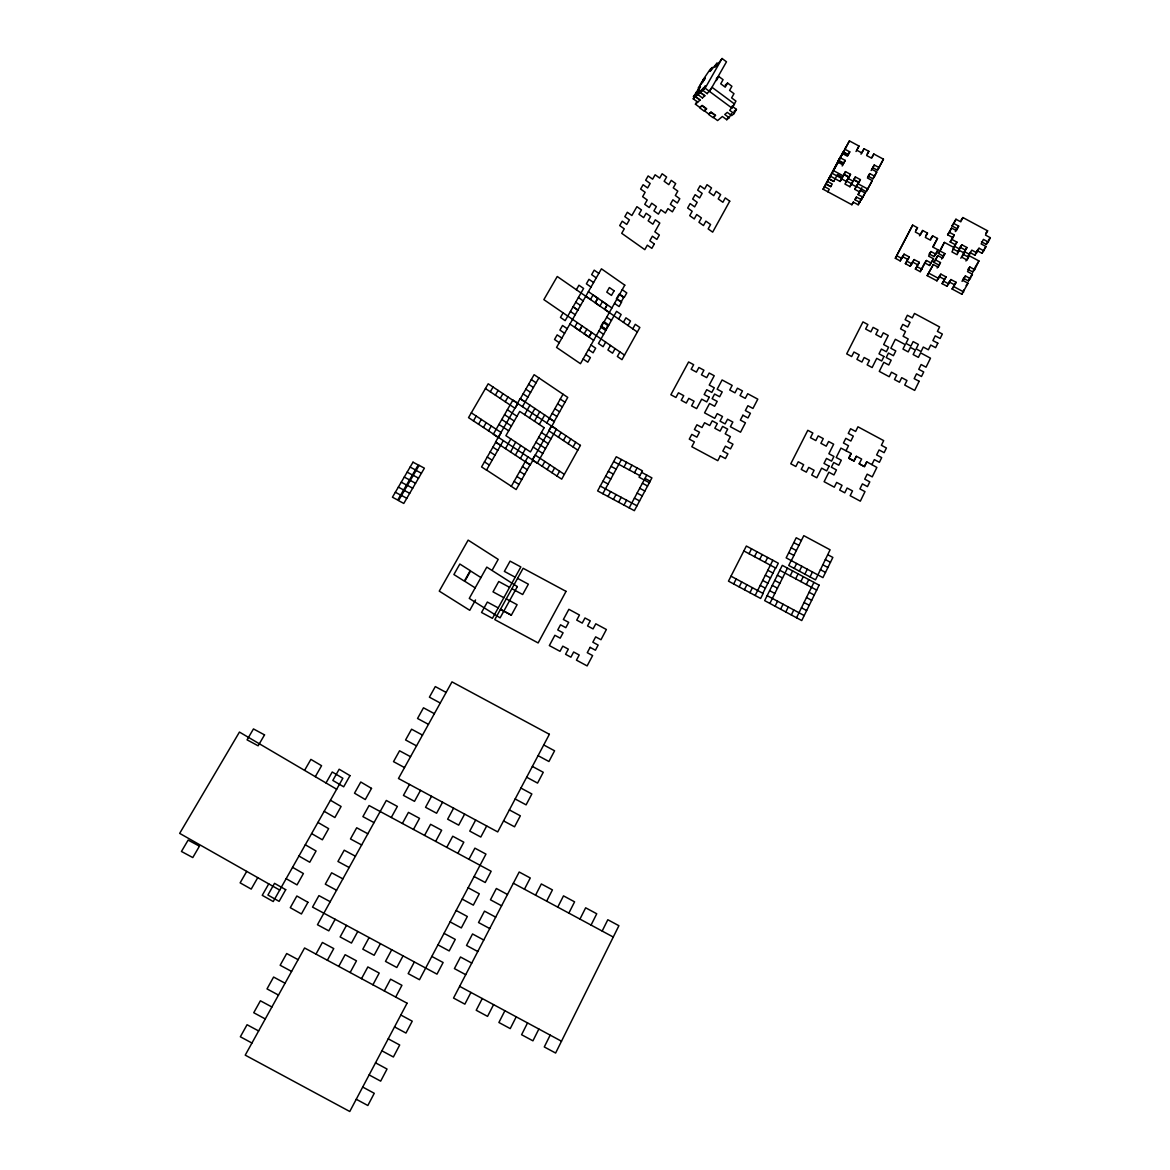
<?xml version="1.0" encoding="UTF-8"?>
<svg xmlns="http://www.w3.org/2000/svg" width="1170" height="1170" viewBox="0 0 1170 1170"><rect width="100%" height="100%" fill="white"/><g stroke="black" fill="none" stroke-linecap="round" stroke-linejoin="round"><path stroke-width="1.5" d="M944.234 279.264L939.086 276.5L940.885 274.146L946.062 276.924L942.084 283.623L946.954 286.24L950.932 279.542L956.109 282.321L952.102 289.005L961.842 294.24L963.992 289.867M962.032 281.37L963.539 278.284L968.394 280.902L969.813 278.007M965.937 260.983L969.228 255.733L978.924 260.939L974.683 269.612L969.813 266.994L967.941 269.349L972.782 271.952L974.2 269.071M974.902 267.623L978.924 260.939M962.969 254.226L967.795 256.83L969.93 252.515L974.902 255.192L977.14 250.643L981.966 253.232L986.003 246.534L981.162 243.93L983.4 239.382L988.226 241.985L990.332 237.7L985.506 235.097L987.612 230.826L962.91 217.561L961.067 220.048M981.484 241.81L986.31 244.398L987.699 241.546M961.842 294.24L968.014 283.198L963.144 280.581L965.411 275.959L970.281 278.577L972.416 274.219L967.546 271.601L969.813 266.994M981.966 253.232L986.003 246.534M796.536 617.76L813.94 582.382M871.899 464.578L874.341 459.605L879.387 462.311L881.683 457.616L876.652 454.911L879.094 449.953L884.125 452.658L886.421 447.993L881.39 445.287L883.672 440.622L857.946 426.801L855.636 431.452L850.605 428.747L848.279 433.397L853.31 436.103L850.853 441.046L845.808 438.341L843.468 443.006L848.513 445.711L846.042 450.684M974.902 255.192L979.041 248.245L983.882 250.833M785.801 611.983L788.273 606.996M800.85 581.578L803.293 576.649M960.804 258.234L966.961 247.528L961.828 244.764L957.835 251.477L953.009 248.874L956.972 242.161L951.985 239.484L950.157 241.912L955.144 244.589L956.972 242.161M963.67 252.793L966.961 247.528M804.858 574.134L807.3 569.22M946.954 286.24L950.932 279.542M810.035 576.912L812.463 571.984M791.33 614.952L793.786 609.965M806.335 584.532L808.762 579.603M866.78 462.004L864.455 466.713L859.102 463.832L861.646 459.064L856.294 456.198L853.968 460.892L848.908 458.172L851.248 453.477L840.923 448.11L836.228 457.499L841.288 460.219L838.802 465.207L833.727 462.486L831.373 467.21L836.448 469.93L833.947 474.947L828.872 472.212L824.119 481.704L834.298 487.173L836.652 482.42L842.034 485.316L839.68 490.069L844.769 492.804L847.124 488.036L852.506 490.932L850.151 495.7L860.33 501.169L864.996 491.634L859.921 488.914L862.392 483.883L867.467 486.603L869.793 481.879L864.732 479.144L867.189 474.142L872.25 476.863L876.871 467.43L866.692 461.784L864.367 466.479L859.321 463.773M952.102 289.005L956.109 282.321M969.228 255.733L967.093 260.047L961.945 257.283L964.08 252.969L959.239 250.365L957.382 252.764M967.795 256.83L971.802 250.131L976.804 252.808M780.595 609.19L783.081 604.188M795.673 578.799L798.115 573.87M799.388 571.179L801.816 566.265M856.367 456.417L854.042 461.112L848.689 458.23L851.014 453.536M957.835 251.477L961.828 244.764M942.084 283.623L946.062 276.924M959.239 250.365L957.089 254.68L951.941 251.916L954.091 247.601L944.395 242.395L938.281 253.422L943.122 256.025L944.936 253.627L940.066 251.023L938.281 253.422M791.183 560.547L788.726 565.461L815.505 579.852L830.1 549.798L803.79 535.655L791.33 560.635M769.875 603.413L787.454 568.137M937.155 268.003L940.475 262.563L935.605 259.945L933.821 262.329L938.676 264.932M941.601 259.082L943.122 256.025M950.157 241.912L954.252 234.921L949.411 232.333L947.598 234.775L952.424 237.364M955.32 231.572L958.654 226.102L953.828 223.514L952 225.971L956.826 228.559M940.475 262.563L938.179 267.169L933.309 264.552L927.181 275.623L936.921 280.844L940.885 274.146M944.936 253.627L942.64 258.219L937.784 255.616L933.821 262.329M951.985 239.484L954.252 234.921M958.654 226.102L956.402 230.636L951.561 228.048L947.598 234.775M962.91 217.561L960.789 221.832L955.963 219.243L952 225.971M775.081 606.221L777.553 601.234M790.189 575.845L792.631 570.916M936.921 280.844L938.355 277.948M794.211 568.401L796.653 563.487M953.711 247.44L955.144 244.589M762.752 593.453L775.608 567.816M932.636 235.857L930.472 240.172L925.324 237.408L927.503 233.093L922.647 230.49L920.468 234.79L915.32 232.026L917.499 227.726L912.658 225.123L895.328 258.292L900.198 260.91L904.088 254.168L909.265 256.947L905.361 263.674L910.216 266.292L914.136 259.564L919.313 262.343L915.379 269.071L920.249 271.674L924.68 262.855L929.536 265.473L933.484 258.76L928.614 256.142L930.925 251.55L935.795 254.153L937.96 249.824L933.09 247.221L937.492 238.461L932.636 235.857L930.867 238.3M930.925 251.55L929.155 253.948L934.011 256.552L937.96 249.824M929.536 265.473L933.484 258.76M927.181 275.623L933.309 264.552M935.605 259.945L937.784 255.616M940.066 251.023L944.395 242.395M949.411 232.333L951.561 228.048M953.828 223.514L955.963 219.243M550.178 1035.128L544.284 1046.945L555.618 1053.044L618.901 925.704L607.815 919.737L602.17 931.057M915.379 269.071L919.313 262.343M755.133 595.486L772.829 560.269M538.858 1029.03L532.935 1040.832L521.586 1034.719L527.538 1022.931M591.069 925.075L596.744 913.77L585.658 907.803L579.954 919.094M932.782 246.724L937.492 238.461M920.249 271.674L926.435 260.486L931.32 263.104M744.398 589.724L746.913 584.751M759.696 559.45L762.167 554.536M910.216 266.292L914.136 259.564M749.926 592.693L752.427 587.706M765.18 562.404L767.652 557.49M516.219 1016.832L510.252 1028.606L498.903 1022.492L504.899 1010.734M568.854 913.112L574.587 901.836L563.501 895.869L557.754 907.145M900.198 260.91L904.088 254.168M739.191 586.916L741.707 581.943M754.518 556.671L757.005 551.757M919.459 235.814L922.647 230.49M905.361 263.674L909.265 256.947M895.328 258.292L912.658 225.123M733.678 583.947L736.193 578.989M749.034 553.717L751.52 548.818M493.579 1004.635L487.554 1016.379L476.219 1010.266L482.259 998.536M546.653 901.163L552.43 889.902L541.344 883.95L535.553 895.182M470.94 992.438L464.87 1004.152L453.536 998.054L519.188 872.016L530.273 877.983L524.452 889.2M840.133 157.321L823.08 189.204L851.877 204.735L853.339 201.957M851.877 204.735L853.413 202.205L858.18 204.765L861.91 198.066L859.716 202.264L854.934 199.704L856.411 196.911M862.875 197.13L858.078 194.556L860.286 190.344L865.069 192.918L862.875 197.13L861.31 199.661L856.528 197.086L854.934 199.704M858.078 194.556L861.866 187.741M871.123 170.527L874.253 164.999L879.065 167.573L883.452 159.178L873.844 154.016L872.25 156.663M874.253 164.999L871.957 169.372L876.769 171.961L874.56 176.187L869.749 173.599L867.438 177.986L872.264 180.589L866.253 191.631L856.601 186.454L860.389 179.624L855.358 176.933L853.807 179.522L858.824 182.213L860.389 179.624M861.31 199.661L865.069 192.918M866.253 191.631L872.264 180.589M869.749 173.599L868.155 176.202L872.966 178.776L876.769 171.961M872.659 167.617L877.456 170.191L883.452 159.178M859.657 191.968L854.744 189.321L856.966 185.109M854.744 189.321L858.824 182.213M873.844 154.016L871.635 158.213L866.634 155.522L868.842 151.325L864.03 148.751L861.003 154.206M845.676 182.652L848.674 177.255L843.862 174.666M850.517 174.33L848.279 178.571L853.12 181.16L851.584 183.748L846.758 181.16L850.517 174.33L845.486 171.624L843.98 174.242L848.996 176.933M864.03 148.751L861.822 152.934L856.82 150.243M830.437 176.202L840.119 181.467L841.625 178.878L846.451 181.482L844.93 184.056L849.932 186.747L852.155 182.52M849.932 186.747L855.358 176.933M842.166 165.979L845.223 160.422L840.396 157.833L838.905 160.48L843.716 163.069L845.223 160.422M849.771 151.851L848.25 154.513L843.453 151.939L844.959 149.263L849.771 151.851L847.46 156.224L842.634 153.636L840.396 157.833M840.119 181.467L842.356 177.255M841.625 178.878L845.486 171.624M856.016 151.515L859.029 146.06L849.42 140.897L828.916 178.893L833.713 181.467L837.501 174.535L841.128 176.597M829.691 177.284L824.514 186.673L829.267 189.233L827.79 191.807M833.567 170.659L843.248 175.866L841.742 178.469L832.089 173.292L838.071 162.22L842.897 164.809M844.959 149.263L849.42 140.897M395.694 997.074L401.939 985.315L390.575 979.188L384.301 990.931M414.37 961.959L408.169 973.615L419.503 979.714L485.959 854.115L474.888 848.162L468.951 859.321M486.691 825.976L480.797 837.047L469.755 831.095L475.663 820.038M403.05 955.861L396.82 967.502L385.486 961.389L391.731 949.762M457.85 853.339L463.817 842.195L452.746 836.228L446.75 847.372M372.908 984.789L379.212 973.06L367.848 966.946L361.515 978.661M464.636 814.101L458.698 825.143L447.642 819.19L453.594 808.163M629.167 507.882L646.761 475.122M623.976 505.089L626.608 500.219M613.402 499.4L616.034 494.53M629.328 469.974L631.932 465.177M618.579 502.193L621.212 497.323M634.491 472.753L637.08 467.941M380.425 943.663L374.151 955.276L362.802 949.177L369.106 937.58M435.664 841.391L441.66 830.261L430.589 824.309L424.564 835.409M608.005 496.49L610.638 491.634M623.961 467.093L626.564 462.296M350.137 972.519L356.484 960.819L345.121 954.705L338.744 966.391M442.582 802.225L436.6 813.238L425.544 807.3L431.554 796.287M357.786 931.481L351.468 943.064L340.134 936.951L346.481 925.382M413.463 829.442L419.518 818.342L408.447 812.375L402.363 823.461M602.813 493.711L621.416 459.517M500.438 609.365L511.319 615.215L517.096 604.685L506.244 598.85M327.366 960.248L333.757 948.577L322.393 942.464L315.973 954.12M420.527 790.35L414.502 801.348L403.445 795.395L409.5 784.412M335.161 919.284L328.799 930.852L317.465 924.739L386.305 800.456L397.376 806.422L391.277 817.494M556.935 476L559.596 471.203M573.066 446.969L575.698 442.231M547.165 469.55L549.856 464.753M563.384 440.52L566.031 435.781M615.098 348.616L612.553 353.179L607.917 350.005L610.477 345.428M627.997 325.523L630.513 321.004L625.935 317.83L623.405 322.35M475.546 599.961L469.77 610.316L439.262 591.128L468.146 540.116L498.201 559.377L492.526 569.556M551.962 472.724L554.639 467.927M568.137 443.693L570.77 438.94M619.91 351.921L617.365 356.484L621.972 359.658L639.858 327.483L635.281 324.309L632.765 328.828M731.499 113.534L729.144 117.717L724.771 114.484L727.272 112.379L731.659 115.625L734.087 113.592L736.442 109.38L732.054 106.119M542.178 466.26L544.869 461.463M558.441 437.229L561.103 432.476M532.365 459.781L535.07 454.984L564.364 474.362M551.392 425.997L548.715 430.735L577.79 450.128M551.772 426.246L554.434 421.522L520.153 398.59L517.447 403.328M532.95 460.161L530.244 464.973L495.524 442.084L517.754 403.27L512.928 400.038L493.301 434.245L498.171 437.463M733.619 105.241L735.945 101.103L731.616 97.885L733.985 93.673L729.583 90.397L731.908 86.273L727.579 83.041L725.21 85.132M734.087 113.592L729.685 110.331L734.526 104.013L712.062 87.326L707.207 93.585M713.247 117.351L717.605 120.554L722.387 116.503L726.745 119.735L728.31 116.956M605.665 342.123L603.091 346.7L598.455 343.497L616.561 311.322L621.153 314.511L618.623 319.03M522.814 453.477L525.535 448.68M539.253 424.432L544.708 415.014M591.537 332.412L588.949 336.989L584.283 333.772M604.597 309.319L607.157 304.785L602.535 301.582M520.387 458.479L523.107 453.667M588.993 337.135L591.581 332.558M607.288 304.77L604.744 309.289L609.365 312.492M546.799 422.94L563.019 394.202M525.272 461.58L530.098 464.753L516.16 489.543L511.305 486.354L527.933 456.856M841.669 154.615L843.146 151.983L837.939 161.445L843.234 152.334L848.031 154.923M844.711 149.233L846.202 146.586M837.194 163.522L838.685 160.89L843.482 163.478M268.749 883.876L262.241 895.328L273.239 901.543L342.854 778.269L332.236 771.995L326.006 782.964M517.988 450.289L520.708 445.478M534.456 421.229L539.736 411.679M515.356 455.159L518.076 450.348M584.137 333.801L586.872 329.209M602.491 301.436L599.961 306.101L595.296 302.737L597.724 298.248L593.088 295.03M727.579 83.041L725.239 87.165L720.735 83.801L723.075 79.677L718.731 76.445L716.376 78.551M823.08 189.204L831.212 174.593M834.956 167.72L836.448 165.087M836.579 164.853L838.071 162.22M508.102 443.766L510.837 438.955M524.657 414.692L529.966 405.142M505.455 448.636L508.204 443.825M574.602 327.249L577.351 322.657M590.499 299.549L593.044 294.869M709.576 91.479L726.482 61.805L722.066 58.5L717.298 64.847L714.826 67.1L717.195 62.961L710.014 71.487L712.384 67.363L710.044 69.498L702.995 79.867L705.32 77.746L702.863 82.046L700.552 84.152M716.376 80.569L718.731 76.445M512.957 446.969L515.678 442.158M529.469 417.895L534.953 408.476M510.5 451.971L513.235 447.159M579.472 330.598L582.06 326.02L579.428 330.437L574.748 327.22M595.296 302.737L597.855 298.218M697.656 102.082L693.254 98.836L695.638 94.668L693.342 96.744L700.333 86.668L697.963 90.821M698.095 92.605L695.697 96.788L700.099 100.05L695.433 104.203L699.806 107.435L702.132 105.388L706.68 108.751L704.355 110.784L708.713 114.002L711.053 111.984L715.601 115.333L712.983 117.614L708.61 114.397L710.95 112.379L715.323 115.611M698.022 94.697L700.377 90.412L695.565 96.759L699.967 100.02M702.848 88.32L700.45 92.518L704.881 95.794L702.395 97.856M705.159 86.097L702.76 90.295L707.236 93.702M702.804 90.412L705.203 86.2L700.318 92.503L704.749 95.779M503.334 440.622L486.486 470.135L481.572 466.932L495.773 442.128L500.643 445.331M522.449 406.677L538.873 377.925M695.433 104.203L697.013 101.424M693.254 98.836L705.13 88.174L722.066 58.5M257.751 877.632L251.214 889.098L240.128 882.853L246.709 871.387M315.315 776.675L321.575 765.706L310.884 759.389L304.58 770.372M563.092 312.843L560.459 317.421L565.168 320.653L583.596 288.449L578.945 285.217L576.357 289.736M498.478 437.404L501.228 432.593L471.32 412.82M517.827 403.591L515.107 408.33L485.433 388.542M830.773 186.586L826.005 184.026L830.715 186.688L832.236 184.041L827.453 181.467M488.519 430.838L491.283 426.026M505.25 401.763L507.985 397.01M478.545 424.242L481.323 419.43M495.363 395.153L498.098 390.414M483.444 427.474L486.208 422.662M500.204 398.4L502.954 393.647M857.478 148.736L859.029 146.06M473.44 420.878L476.234 416.067M490.303 391.789L493.053 387.036M846.758 181.16L848.674 177.255M867.262 153.987L868.842 151.325M877.456 170.191L879.065 167.573M872.966 178.776L874.56 176.187M858.18 204.765L859.716 202.264M915.774 230.197L917.499 227.726M925.748 235.55L927.503 233.093M924.68 262.855L926.435 260.486M934.011 256.552L935.795 254.153M985.696 233.269L987.612 230.826M977.14 250.643L979.041 248.245M988.401 240.113L990.332 237.7M986.31 244.398L988.226 241.985M963.539 278.284L965.411 275.959M972.782 271.952L974.683 269.612M970.53 276.559L972.416 274.219M968.394 280.902L970.281 278.577M966.127 285.509L968.014 283.198M700.494 84.459L705.174 78.229L702.848 80.335L698.183 88.291L700.494 86.2L698.022 90.514L695.653 92.913M734.014 111.428L736.442 109.38M726.745 119.735L729.144 117.717M853.691 179.946L858.517 182.535M858.151 183.865L867.833 189.072M851.467 184.173L856.294 186.761M959.97 247.177L965.089 249.927M828.974 178.791L833.771 181.365M954.837 246.475L959.692 249.078M964.826 251.842L969.681 254.446M902.392 256.566L907.554 259.33M912.41 261.948L917.572 264.712M949.104 281.882L954.267 284.646M897.01 255.894L901.88 258.511M907.057 261.29L911.942 263.923M917.119 266.702L922.004 269.319M928.951 273.268L938.72 278.518M943.897 281.297L948.782 283.915M953.959 286.694L963.714 291.944M801.377 540.511L796.229 537.747L786.167 557.856L822.934 577.629L832.85 557.432L827.702 554.668M793.801 542.617L798.949 545.381M825.303 559.553L830.451 562.317M791.212 547.779L796.36 550.558M822.744 564.744L827.907 567.509M641.628 472.358L651.909 477.886L649.321 482.698L639.039 477.17L642.447 470.823L616.268 456.753L597.621 490.917L634.359 510.676L650.169 481.177L645.006 478.413M788.77 552.664L793.933 555.443M820.345 569.644L825.494 572.422M613.65 461.55L639.844 475.634M611.018 466.347L616.18 469.126M642.418 483.239L647.58 486.003M608.298 471.364L613.46 474.142M639.712 488.256L644.889 491.034M605.665 476.19L610.828 478.969M637.109 493.096L642.286 495.89M743.857 550.938L775.842 568.137L778.313 563.223L746.343 546.039L728.471 581.154L760.646 598.455L763.147 593.482L730.987 576.181M779.834 570.287L816.689 590.104M602.916 481.221L608.093 484M634.403 498.142L639.58 500.935M777.363 575.216L782.54 577.995M809.084 592.269L814.261 595.047M767.812 570.258L772.99 573.051M600.268 486.062L636.977 505.791M765.326 575.201L770.518 577.98M774.745 580.452L779.937 583.245M806.496 597.519L811.673 600.312M762.694 580.437L767.886 583.23M772.273 585.395L777.465 588.188M804.053 602.491L809.245 605.285M760.193 585.395L765.399 588.188M769.641 590.66L774.832 593.453M801.45 607.771L806.656 610.564M767.154 595.632L804.199 615.552M410.129 467.064L415.379 469.887M416.169 470.442L421.419 473.265M407.145 472.153L412.396 474.991M413.288 475.342L418.553 478.164M404.264 477.067L409.515 479.89M410.304 480.446L415.569 483.283M407.423 485.374L412.688 488.197M401.252 482.186L406.516 485.009M398.356 487.115L403.635 489.952M404.41 490.493L409.69 493.33M401.515 495.436L406.794 498.288M395.343 492.248L400.623 495.085M517.564 578.375L528.372 584.181L522.683 594.521L511.86 588.685M515.18 577.219L504.372 571.399L510.076 561.132L520.855 566.938L492.438 618.345L481.543 612.48L487.349 602.053L498.215 607.903M509.579 587.34L498.756 581.505L493.009 591.859L503.86 597.694M500.497 609.263L511.378 615.113M446.136 692.421L435.298 686.585L429.405 697.174L440.271 703.024M543.728 744.954L554.58 750.789L548.935 761.509L538.068 755.659M434.377 713.671L423.481 707.806L417.544 718.482L428.454 724.362M532.365 766.423L543.26 772.288L537.571 783.096L526.661 777.216M422.502 735.096L411.577 729.202L405.58 739.966L416.535 745.875M520.913 788.068L531.853 793.962L526.105 804.858L515.151 798.964M410.538 756.697L399.555 750.789L393.515 761.641L404.513 767.564M509.359 809.903L520.343 815.812L514.551 826.81L503.553 820.887M513.352 883.233L613.27 937.038M374.02 822.612L362.905 816.631L369.077 805.53L491.151 871.27L485.243 882.502L474.113 876.52M507.487 894.494L496.358 888.498L490.449 899.788L501.594 905.799M367.848 833.771L356.704 827.775L350.473 838.948L361.647 844.974M468.146 887.781L479.291 893.792L473.338 905.127L462.165 899.101M495.671 917.148L484.497 911.137L478.53 922.53L489.733 928.556M355.417 856.221L344.229 850.195L337.94 861.471L349.157 867.511M456.154 910.479L467.342 916.505L461.331 927.927L450.099 921.887M483.766 940.022L472.548 933.967L466.523 945.462L477.769 951.517M342.868 878.86L331.636 872.805L325.304 884.184L336.565 890.253M444.044 933.353L455.276 939.408L449.207 950.932L437.946 944.863M471.744 963.085L460.483 957.001L454.413 968.599L465.704 974.683M330.218 901.704L318.927 895.62L312.536 907.101L436.995 974.142L443.123 962.515L431.832 956.431M459.634 986.339L561.498 1041.227M298.101 959.678L286.694 953.535L280.156 965.265L291.593 971.422M400.827 1015.019L412.235 1021.176L405.975 1033.066L394.539 1026.894M285.056 983.224L273.605 977.052L267.009 988.899L278.504 995.085M388.235 1038.828L399.701 1045L393.383 1056.993L381.888 1050.806M271.908 1006.99L260.398 1000.789L253.744 1012.723L265.283 1018.953M375.526 1062.828L387.036 1069.044L380.674 1081.139L369.135 1074.923M258.628 1030.96L247.06 1024.73L240.347 1036.781L251.945 1043.026M362.715 1087.062L374.268 1093.292L367.848 1105.504L356.25 1099.259M279.703 890.092L179.668 833.376L239.44 732.069L336.667 789.238M286.153 878.685L297.034 884.886L303.41 873.537L292.558 867.336M298.935 856.031L309.757 862.246L316.075 850.999L305.297 844.784M311.615 833.581L322.379 839.797L328.638 828.653L317.918 822.422M324.192 811.307L334.883 817.537L341.099 806.481L330.437 800.251M475.166 587.866L464.782 581.285L470.589 570.989L480.928 577.571M487.247 457.017L492.146 460.219M516.891 476.453L521.732 479.627M484.468 461.872L489.367 465.075M514.156 481.309L519.012 484.482M486.544 470.033L511.348 486.267M492.906 447.145L497.776 450.348M522.449 466.581L527.29 469.77M490.128 451.971L495.027 455.188M519.729 471.422L524.569 474.596M498.917 424.447L508.687 430.794M533.213 447.042L542.763 453.492M504.519 414.692L514.244 421.039M538.712 437.287L548.233 443.752M501.769 419.474L506.625 422.692M540.759 445.346L545.556 448.519M506.566 422.794L511.422 426.012M535.904 442.26L540.701 445.448M507.356 409.734L512.197 412.966M551.011 438.794L541.388 432.534M512.138 413.054L516.979 416.271M523.107 393.895L527.919 397.113M552.196 413.376L556.949 416.564M525.111 402.027L520.299 398.809L534.105 374.692L567.742 397.391L554.185 421.478L549.417 418.29M528.621 384.272L533.403 387.489M557.622 403.767L562.36 406.955M525.813 389.171L530.61 392.389M554.858 408.666L559.611 411.855M531.312 379.577L536.094 382.795M560.269 399.072L565.008 402.261M559.245 342.708L554.521 339.476L557.169 334.869L561.878 338.086M583.128 359L587.808 362.188L590.397 357.581L585.731 354.393M564.613 333.304L559.903 330.072L562.536 325.479L567.231 328.711M588.422 349.596L593.088 352.799L595.676 348.207L591.011 345.004M569.907 324.031L593.658 340.338M573.11 306.774L577.79 309.991M601.629 326.43L606.25 329.633M573.154 306.92L577.834 310.152M601.482 326.459L606.104 329.662M570.404 311.512L575.231 314.715M598.908 331.022L603.588 334.371M624.517 355.08L543.86 299.622L557.256 276.5L637.343 332.002M578.419 297.502L583.128 300.88M606.703 317.202L611.471 320.361M575.713 302.226L580.539 305.428M604.144 321.735L608.809 325.084M588.393 291.652L611.91 307.973M585.819 296.171L590.47 299.388M596.261 277.875L591.64 274.643L594.199 270.153L598.821 273.385M619.676 294.196L624.268 297.385L626.784 292.909L622.206 289.707M593.599 282.54L588.963 279.323L586.389 283.827L591.025 287.045M617.043 298.862L621.636 302.065L619.106 306.569L614.499 303.366M697.978 94.595L702.439 97.973M705.13 88.174L732.157 108.225M819.117 585.161L801.743 620.553L764.654 600.62L782.291 565.359L819.117 585.161M919.137 381.303L914.677 390.4L904.732 385.062L906.969 380.513L901.719 377.676L899.467 382.224L894.494 379.548L896.746 375.014L891.481 372.192L889.229 376.725L879.284 371.387L883.818 362.32L888.776 364.996L891.174 360.199L886.216 357.537L888.469 353.033L893.412 355.695L895.796 350.927L890.853 348.265L895.342 339.3L905.214 344.594L902.977 349.084L908.212 351.892L910.435 347.417L915.379 350.064L913.156 354.554L918.391 357.362L920.615 352.872L930.486 358.181L926.055 367.19L921.112 364.528L918.757 369.31L923.715 371.972L921.492 376.491L916.534 373.83L914.179 378.641L919.137 381.303M937.828 343.219L935.634 347.68L930.706 345.033L928.366 349.786L923.291 347.051L921.082 351.541L916.139 348.879L918.362 344.404L913.141 341.596L910.918 346.071L905.975 343.424L908.198 338.949L903.123 336.229L905.492 331.49L900.564 328.843L902.787 324.397L907.715 327.03L910.055 322.32L905.141 319.688L907.364 315.242L912.278 317.889L914.487 313.458L939.598 326.957L937.419 331.388L942.333 334.035L940.139 338.481L935.225 335.848L932.899 340.572L937.828 343.219M829.077 466.157L826.707 470.881L821.632 468.146L816.806 477.769L811.717 475.035L814.101 470.296L808.719 467.4L806.335 472.139L801.245 469.404L803.644 464.666L798.262 461.77L795.849 466.508L790.774 463.773L807.797 430.311L812.843 433.017L810.474 437.697L815.826 440.578L818.196 435.898L823.256 438.604L820.887 443.298L826.239 446.165L828.609 441.485L833.654 444.205L828.872 453.726L833.932 456.446L831.577 461.155L826.503 458.435L824.002 463.422L829.077 466.157M883.964 356.499L881.697 361.018L876.74 358.356L872.133 367.541L867.16 364.864L869.442 360.345L864.177 357.508L861.895 362.042L856.923 359.365L859.219 354.846L853.954 352.024L851.658 356.543L846.7 353.866L862.963 321.896L867.891 324.558L865.624 329.019L870.86 331.827L873.127 327.366L878.056 330.013L875.803 334.488L881.039 337.296L883.292 332.821L888.235 335.483L883.657 344.58L888.6 347.227L886.348 351.731L881.405 349.07L879.006 353.837L883.964 356.499M720.325 455.832L717.795 460.673L691.821 446.721L694.38 441.88L689.276 439.13L691.792 434.406L696.896 437.156L699.499 432.242L694.41 429.507L696.91 424.798L702.015 427.533L704.559 422.736L709.737 425.529L712.237 420.834L717.312 423.569L714.826 428.264L720.12 431.101L722.592 426.406L727.681 429.141L725.21 433.836L730.402 436.629L727.872 441.441L732.961 444.176L730.49 448.9L725.4 446.165L722.811 451.079L727.915 453.828L725.444 458.567L720.325 455.832M742.906 415.233L740.361 420.089L745.436 422.809L740.537 432.198L730.372 426.728L732.844 422.048L727.564 419.211L725.093 423.891L720.018 421.156L722.49 416.476L717.21 413.639L714.738 418.319L704.574 412.864L709.547 403.518L714.621 406.253L717.195 401.398L712.12 398.678L714.592 394.027L719.652 396.747L722.212 391.921L717.166 389.215L722.095 379.957L732.171 385.383L729.729 390.005L734.979 392.827L737.422 388.206L742.467 390.912L740.025 395.548L745.275 398.37L747.718 393.734L757.794 399.16L752.953 408.447L747.893 405.727L745.363 410.568L750.409 413.288L747.981 417.953L742.906 415.233M590.119 647.346L587.267 652.699L592.605 655.566L587.135 665.905L576.459 660.158L579.208 654.995L573.651 652.012L570.901 657.174L565.563 654.308L568.327 649.145L562.785 646.162L560.02 651.31L549.344 645.577L554.887 635.281L560.211 638.147L563.077 632.794L557.754 629.943L560.518 624.809L565.827 627.676L568.693 622.352L563.37 619.5L568.869 609.307L579.457 615.01L576.737 620.115L582.25 623.083L584.971 617.979L590.28 620.831L587.559 625.935L593.073 628.904L595.793 623.8L606.382 629.504L600.971 639.727L595.662 636.875L592.839 642.198L598.148 645.065L595.428 650.213L590.119 647.346M407.072 1003.202L349.771 1111.5L245.232 1055.15L304.58 947.978L407.072 1003.202M549.373 734.292L497.718 831.914L398.473 778.489L451.986 681.876L549.373 734.292M709.239 397.244L706.753 401.91L701.693 399.175L696.647 408.608L691.572 405.873L694.073 401.208L688.794 398.37L686.293 403.036L681.218 400.301L683.733 395.65L678.454 392.813L675.938 397.464L670.863 394.743L688.603 361.969L693.649 364.674L691.163 369.281L696.413 372.104L698.885 367.497L703.93 370.203L701.459 374.809L706.709 377.632L709.181 373.025L714.226 375.731L709.239 385.062L714.285 387.782L711.813 392.418L706.753 389.698L704.179 394.524L709.239 397.244M566.046 591.376L538.141 642.944L494.793 619.617L523.122 568.284L566.046 591.376M517.345 586.609L500.102 617.877L469.272 598.411L486.793 567.114L517.345 586.609M729.744 201.167L712.662 232.143L708.157 228.911L710.585 224.508L705.905 221.145L703.477 225.547L698.958 222.3L701.4 217.898L696.706 214.519L694.263 218.922L689.73 215.66L692.187 211.258L687.653 208.011L690.124 203.609L694.644 206.871L697.188 202.308L692.669 199.046L695.126 194.673L699.631 197.935L702.161 193.386L697.656 190.125L700.099 185.767L704.603 189.028L707.031 184.684L711.521 187.931L709.093 192.289L713.759 195.668L716.172 191.31L720.647 194.556L718.234 198.915L722.884 202.278L725.283 197.92L729.744 201.167M580.422 445.39L561.702 479.159L468.526 417.631L488.197 383.789L580.422 445.39M307.944 902.304L301.436 913.975L290.292 907.686L296.844 896.001L307.944 902.304M371.519 788.375L365.289 799.549L354.51 793.187L360.769 782.013L371.519 788.375M607.873 325.538L605.256 330.189L600.517 326.927L603.15 322.276L607.873 325.538M623.654 297.487L621.08 302.079L616.385 298.818L618.974 294.226L623.654 297.487M470.238 570.624L464.329 581.124L453.901 574.528L459.839 564.028L470.238 570.624M551.684 425.938L532.452 460.103L537.264 463.276L556.452 429.112L551.684 425.938M654.322 243.974L651.851 248.362L647.332 245.159L644.802 249.649L621.709 233.313L624.268 228.823L619.705 225.591L622.221 221.203L626.784 224.435L629.387 219.872L624.838 216.64L627.339 212.267L631.873 215.499L636.904 206.68L641.438 209.913L638.952 214.271L643.646 217.62L646.132 213.262L650.637 216.479L648.165 220.837L652.86 224.187L655.317 219.828L659.807 223.031L654.849 231.835L659.339 235.038L656.882 239.411L652.377 236.208L649.803 240.771L654.322 243.974M674.827 207.514L672.399 211.828L667.938 208.626L665.438 213.042L660.874 209.766L658.417 214.11L653.928 210.892L656.385 206.564L651.719 203.214L649.248 207.543L644.743 204.326L647.215 199.982L642.622 196.692L645.138 192.275L640.634 189.043L643.105 184.728L647.61 187.96L650.169 183.471L645.664 180.238L648.136 175.939L652.626 179.171L655.127 174.783L659.69 178.074L662.132 173.789L666.607 177.006L664.165 181.291L668.801 184.641L671.244 180.355L675.69 183.573L673.262 187.858L677.796 191.134L675.324 195.507L679.785 198.724L677.357 203.024L672.896 199.821L670.366 204.311L674.827 207.514M614.089 290.818L611.486 295.41L606.777 292.134L609.38 287.542L614.089 290.818M544.123 427.679L530.449 451.927L505.893 435.679L519.743 411.416L544.123 427.679M624.78 285.144L580.466 363.709L556.554 347.417L601.438 268.822L624.78 285.144M285.714 889.683L279.118 901.368L267.915 895.035L274.526 883.335L285.714 889.683M349.991 775.637L343.688 786.81L332.821 780.419L339.168 769.231L349.991 775.637M419.138 465.353L398.502 500.599L403.782 503.436L424.388 468.175L419.138 465.353M199.441 846.173L192.787 857.566L181.452 851.467L188.136 840.089L199.441 846.173M264.537 734.892L258.146 745.802L247.06 739.835L253.466 728.925L264.537 734.892M412.995 462.179L392.433 497.206L397.712 500.043L418.246 464.987L412.995 462.179M702.029 105.783L699.704 107.83L704.077 111.048L706.402 109.015L702.029 105.783"/></g></svg>
